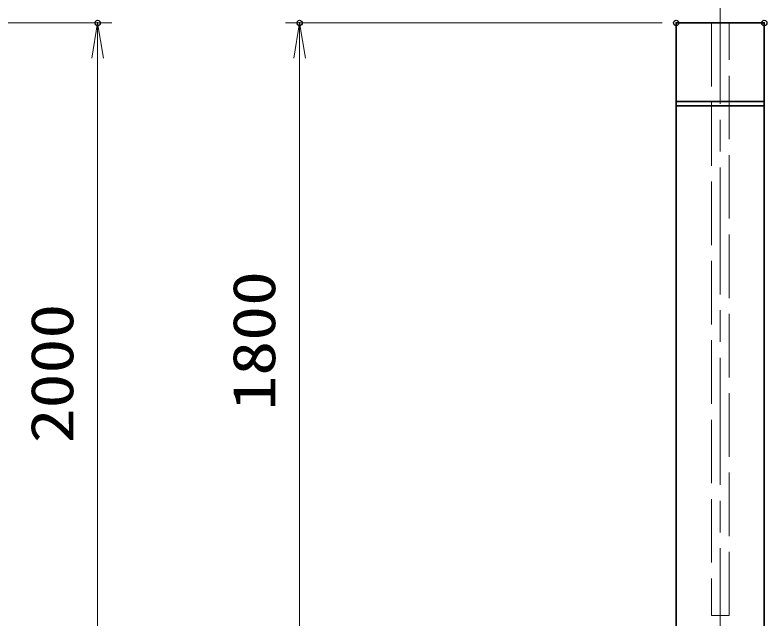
# Model space of a CAD drawing. Units: millimetres at full size. Extents: x -11880 to 11880, y -8400 to 8400.
# Drawn here: x 7366 to 9499, y -543 to 1169 of the extents above; entities that cross this region are included whole.
import ezdxf
from ezdxf.enums import TextEntityAlignment as Align

# ---------------------------------------------------------------- set-up
doc = ezdxf.new("R2010")
doc.units = ezdxf.units.MM
doc.header["$LTSCALE"] = 30
doc.header["$PDMODE"] = 32
doc.header["$PDSIZE"] = 15
doc.linetypes.add('DASHED', pattern=[7.5, 6, -1.5])
doc.linetypes.add('USER2', pattern=[18, 12, -1.5, 3, -1.5])
for name, color, linetype, lineweight in [('0-1_外形線', 7, 'Continuous', 35), ('0-2_0', 7, 'Continuous', 18), ('0-3_寸法線', 4, 'Continuous', 18), ('0-5_細線', 2, 'Continuous', 35), ('0-6_隠れ線', 140, 'DASHED', 18), ('0-7_軸線', 200, 'USER2', 15)]:
    doc.layers.add(name, color=color, linetype=linetype, lineweight=lineweight)
doc.layers.add('0-4_Defpoints', color=7, linetype='Continuous')
doc.styles.add('ＭＳ ゴシック', font='')
doc.styles.get('ＭＳ ゴシック').set_extended_font_data('MS Gothic')

# ---------------------------------------------------------------- blocks, each defined once
blk = doc.blocks.new('_Open')
at = {"layer": '0-2_0', "color": 4}
blk.add_line((-30, 5), (0, 0), dxfattribs=at)
blk.add_lwpolyline([(-30, -5), (0, 0), (-30, 0)], dxfattribs=at)
blk = doc.blocks.new('S58')
at = {"layer": '0-3_寸法線'}
for points in [[(5446424.5, 80388703.9), (5405446.9, 80388703.9), (5380849.2, 80334230.4), (5379614.5, 80331496.2)], [(5380393.5, 80334436.2), (5379614.5, 80331496.2), (5381304.9, 80334024.6)]]:
    blk.add_lwpolyline(points, dxfattribs=at)
at = {"layer": '0-3_寸法線', "color": 254, "style": 'ＭＳ ゴシック'}
blk.add_text('回転柱 SUS304 HL', height=3637, dxfattribs=at).set_placement((5409455.9, 80396404.5), align=Align.BOTTOM_LEFT)
at = {"layer": '0-3_寸法線', "color": 254, "style": 'ＭＳ ゴシック', "width": 1.05}
blk.add_text('250×250×4t', height=3637, dxfattribs=at).set_placement((5409214.9, 80390104.5), align=Align.BOTTOM_LEFT)

msp = doc.modelspace()

# ---------------------------------------------------------------- linework, layer by layer
at = {"layer": '0-1_外形線'}
msp.add_line((9241.62, 1146.63), (9491.62, 1146.63), dxfattribs=at)
msp.add_lwpolyline([(9241.62, 1146.63), (9491.62, 1146.63), (9491.62, -628.37), (9241.62, -628.37)], close=True, dxfattribs=at)
at = {"layer": '0-3_寸法線'}
for p, q in [((5168.04, 1146.63), (7640.27, 1146.63)), ((7600.27, -853.37), (7600.27, 1146.63)), ((9201.62, 1146.63), (8133.13, 1146.63)), ((8173.13, -653.37), (8173.13, 1146.63))]:
    msp.add_line(p, q, dxfattribs=at)
at = {"layer": '0-4_Defpoints'}
for p in [(7600.27, 1146.63), (8173.13, 1146.63), (9241.62, 1146.63), (9241.62, 1146.63), (9491.62, 1146.63)]:
    msp.add_point(p, dxfattribs=at)
at = {"layer": '0-5_細線'}
for p, q in [((9491.62, 923.63), (9241.62, 923.63)), ((9491.62, 911.63), (9241.62, 911.63))]:
    msp.add_line(p, q, dxfattribs=at)
at = {"layer": '0-6_隠れ線'}
msp.add_lwpolyline([(9391.62, 1146.63), (9341.62, 1146.63), (9341.62, -533.37), (9391.62, -533.37)], close=True, dxfattribs=at)
at = {"layer": '0-7_軸線'}
msp.add_line((9366.62, 1276.93), (9366.62, -1589.67), dxfattribs=at)

# ---------------------------------------------------------------- block references
at = {"layer": '0-3_寸法線', "xscale": 0.03333333, "yscale": 0.03333333}
msp.add_blockref('S58', (-174218.27, -2677017.73), dxfattribs=at)
at = {"layer": '0-3_寸法線', "xscale": 3.333333, "yscale": 3.333333, "rotation": 90}
for p in [(7600.27, 1146.63), (8173.13, 1146.63)]:
    msp.add_blockref('_Open', p, dxfattribs=at)

# ---------------------------------------------------------------- texts
at = {"layer": '0-3_寸法線', "color": 254, "style": 'ＭＳ ゴシック', "width": 1.2}
for s, p in [('1800', (8140.44, 47.43)), ('2000', (7567.58, -45.37))]:
    msp.add_text(s, height=121.2, rotation=90, dxfattribs=at).set_placement(p, align=Align.BOTTOM_LEFT)

doc.saveas('drawing.dxf')
